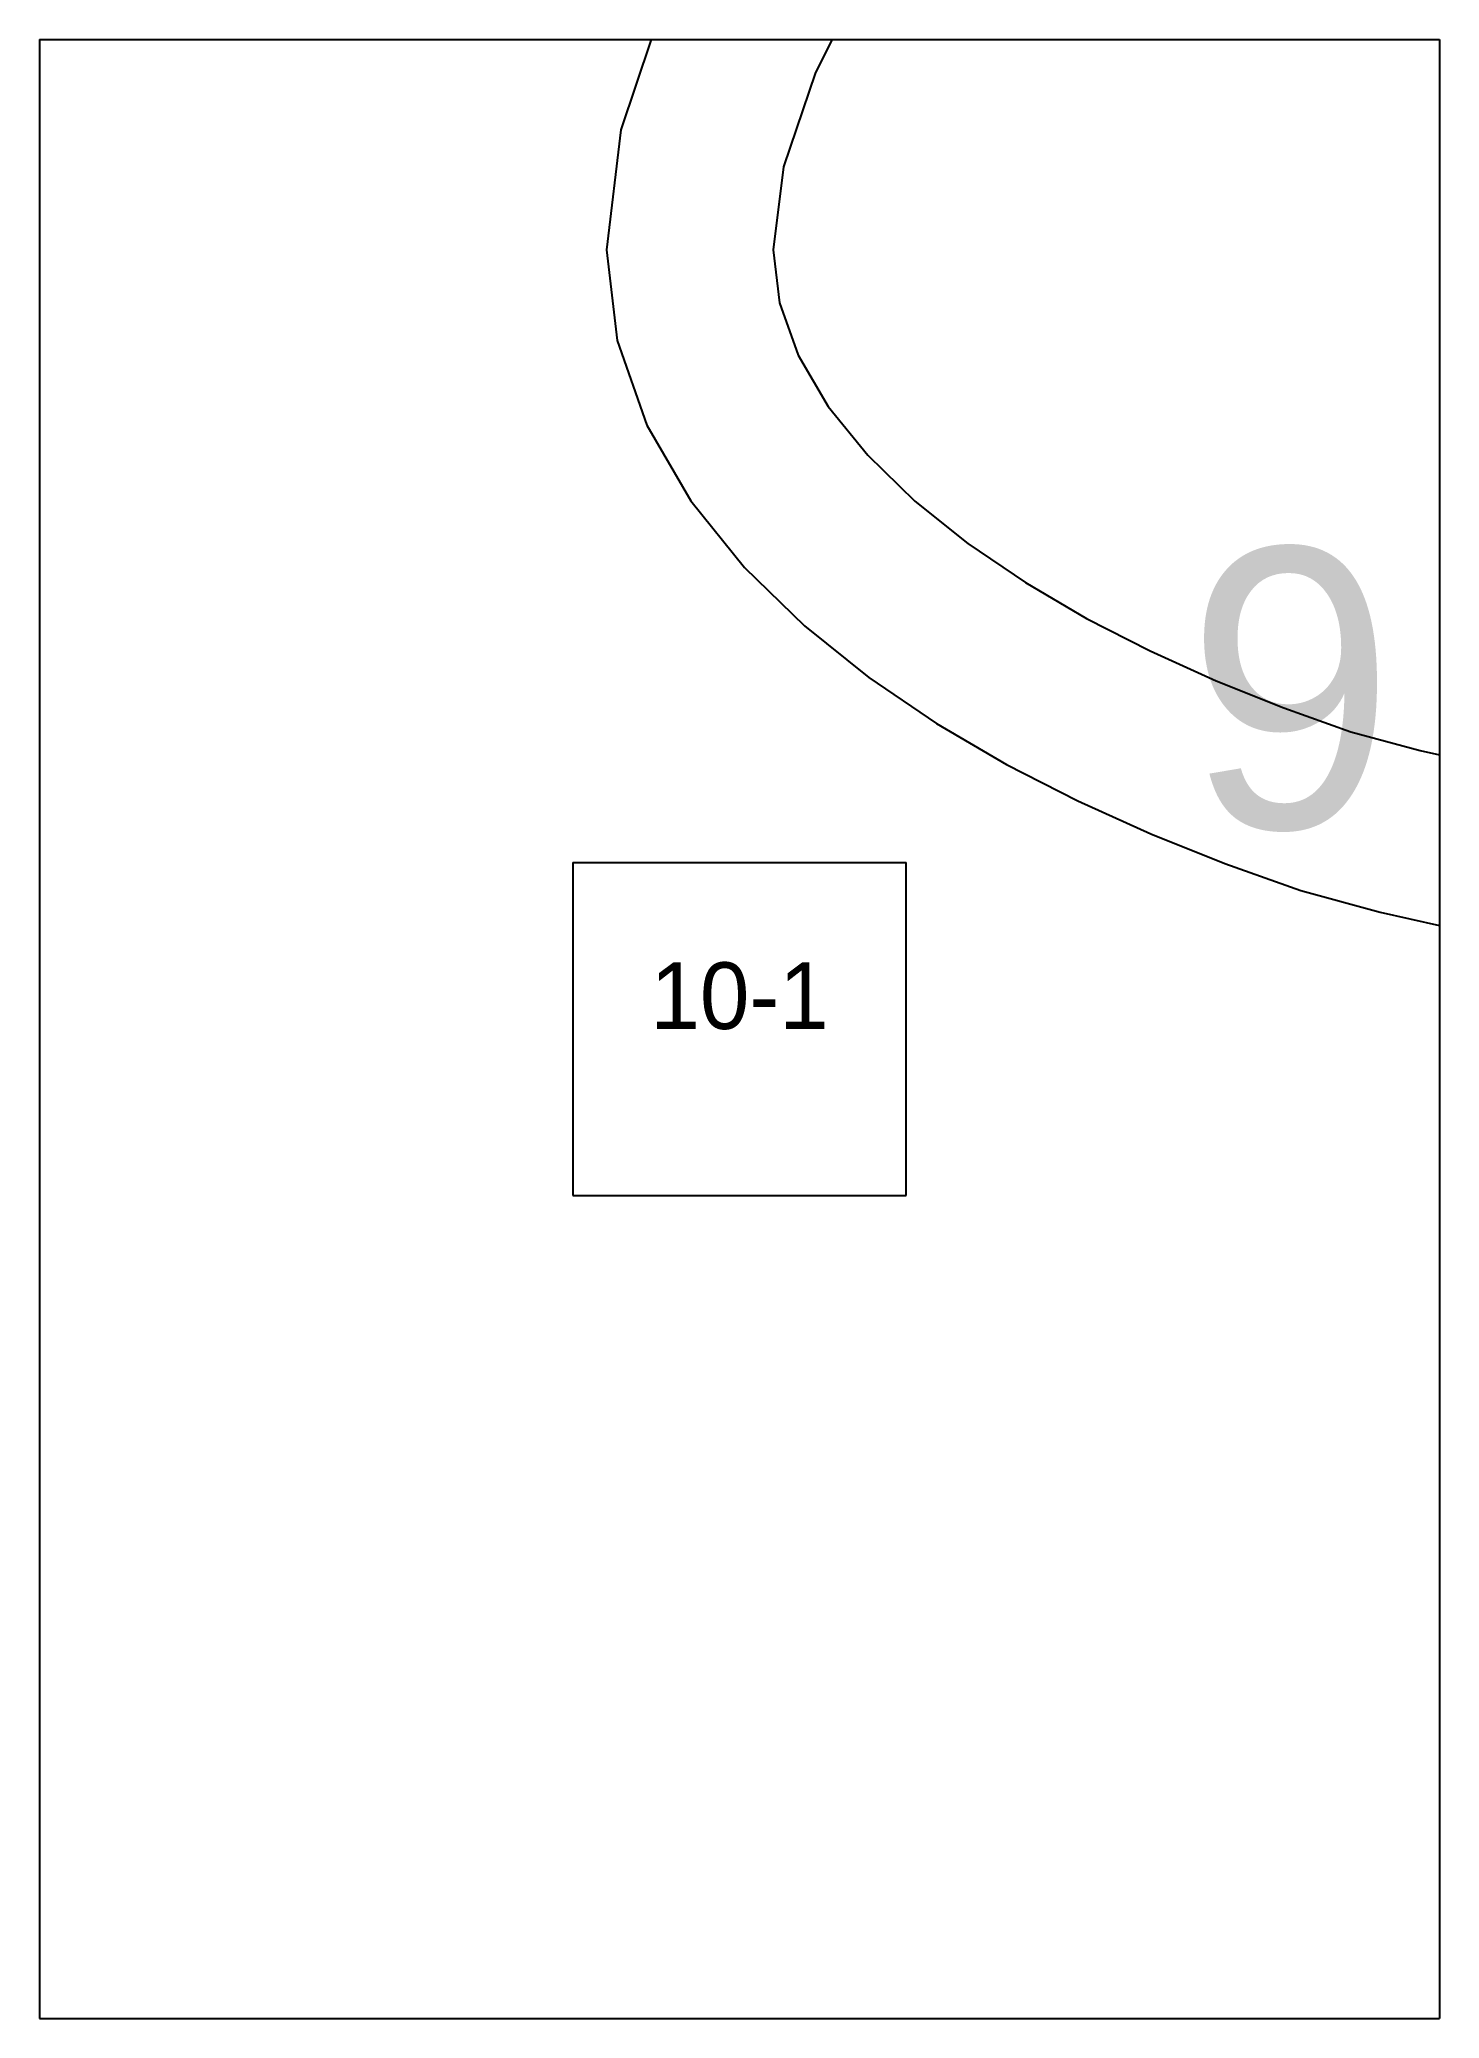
# Paper-space layout 'Plan 10-1' of a CAD drawing. Header units: metres, sheet in millimetres. Extents: x 0 to 210, y 0 to 297.
# The model-space entities are those that its viewports show. They can reach past a viewport. Long polylines and large blocks are cut down to what shows.
import ezdxf
from ezdxf.enums import TextEntityAlignment as Align

# ---------------------------------------------------------------- set-up
doc = ezdxf.new("R2010")
doc.units = ezdxf.units.M
for name, color, linetype in [('default', 7, 'Continuous'), ('TEXTLAYER', 7, 'Continuous'), ('VIEWPORTS', 7, 'Continuous')]:
    doc.layers.add(name, color=color, linetype=linetype)

msp = doc.modelspace()

# ---------------------------------------------------------------- linework, layer by layer
at = {"color": 9}
for p, q in [((0, -2376), (0, -2673)), ((210, -2376), (210, -2673)), ((210, -2376), (210, -2673)), ((0, -2673), (210, -2673)), ((0, -2673), (210, -2673)), ((0, -2673), (0, -2970)), ((210, -2673), (420, -2673)), ((210, -2673), (210, -2970)), ((210, -2673), (420, -2673)), ((210, -2673), (210, -2970)), ((80, -2796.5), (130, -2796.5)), ((80, -2796.5), (80, -2846.5)), ((130, -2846.5), (130, -2796.5)), ((80, -2846.5), (130, -2846.5)), ((0, -2970), (210, -2970)), ((210, -2970), (420, -2970))]:
    msp.add_line(p, q, dxfattribs=at)
at = {"layer": 'default', "color": 7, "linetype": 'Continuous'}
for p, q in [((124.82, -2661.19), (116.42, -2677.92)), ((93.35, -2668.29), (87.21, -2686.56)), ((116.42, -2677.92), (111.59, -2692.08)), ((87.21, -2686.56), (85.06, -2704.58)), ((111.59, -2692.08), (110.06, -2704.58)), ((85.06, -2704.58), (86.66, -2718.15)), ((110.06, -2704.58), (111.01, -2712.5)), ((111.01, -2712.5), (113.81, -2720.37)), ((86.66, -2718.15), (91.12, -2730.85)), ((113.81, -2720.37), (118.31, -2728.06)), ((118.31, -2728.06), (124.24, -2735.39)), ((91.12, -2730.85), (97.71, -2742.22)), ((124.24, -2735.39), (131.31, -2742.27)), ((97.71, -2742.22), (105.75, -2752.22)), ((131.31, -2742.27), (139.27, -2748.64)), ((139.27, -2748.64), (147.9, -2754.5)), ((105.75, -2752.22), (114.76, -2761)), ((147.9, -2754.5), (157.08, -2759.87)), ((114.76, -2761), (124.42, -2768.75)), ((157.08, -2759.87), (166.61, -2764.76)), ((166.61, -2764.76), (176.5, -2769.22)), ((124.42, -2768.75), (134.55, -2775.63)), ((176.5, -2769.22), (186.64, -2773.29)), ((186.64, -2773.29), (196.69, -2776.88)), ((134.55, -2775.63), (145.06, -2781.79)), ((196.69, -2776.88), (207.11, -2779.72)), ((207.11, -2779.72), (217.38, -2782.02)), ((145.06, -2781.79), (155.76, -2787.28)), ((155.76, -2787.28), (166.69, -2792.22)), ((166.69, -2792.22), (177.79, -2796.67)), ((177.79, -2796.67), (189.19, -2800.73)), ((189.19, -2800.73), (201.09, -2803.98)), ((201.09, -2803.98), (212.57, -2806.55))]:
    msp.add_line(p, q, dxfattribs=at)

# ---------------------------------------------------------------- texts
at = {"color": 7, "linetype": 'Continuous'}
msp.add_text('           9', height=42, dxfattribs=at).set_placement((0.42, -2791.34))
at = {"layer": 'TEXTLAYER', "color": 1}
msp.add_text('10-1', height=10, dxfattribs=at).set_placement((105, -2821.5), align=Align.CENTER)

psp = doc.layouts.new('Plan 10-1')

# ---------------------------------------------------------------- viewports
at = {"layer": 'VIEWPORTS'}
psp.add_viewport(center=(105, 148.5), size=(210, 297), view_center_point=(105, -2821.5), view_height=297, dxfattribs=at)

doc.saveas('drawing.dxf')
